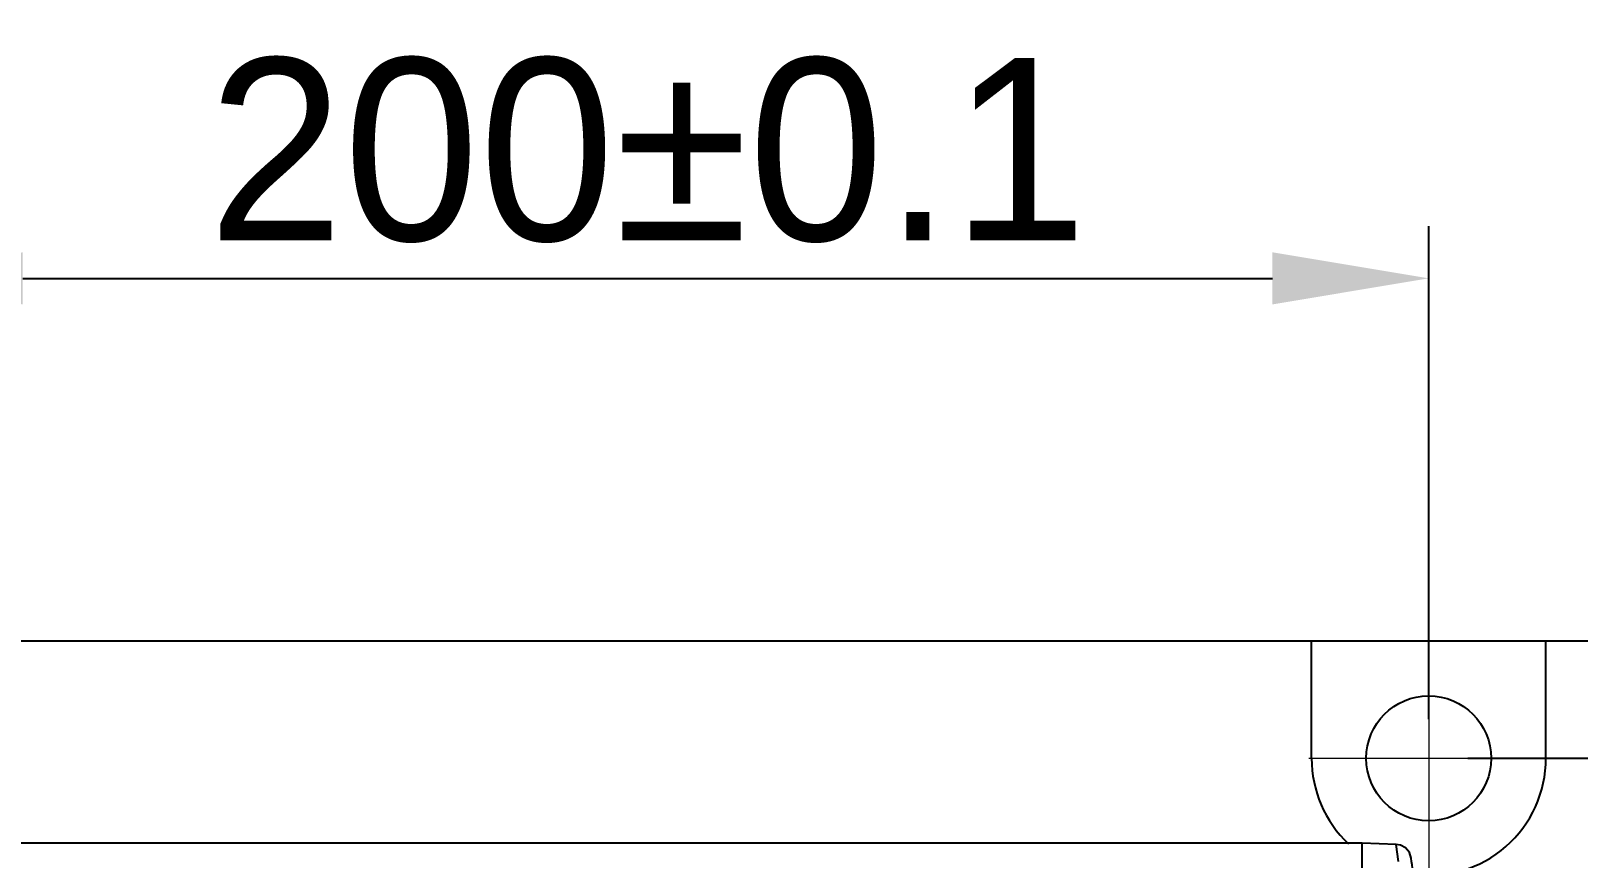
# Model space of a CAD drawing. Header units: millimetres. Extents: x 4086 to 8300, y 123 to 1549.
# Drawn here: x 6956.3 to 7015.7, y 695.6 to 727.3 of the extents above; entities that cross this region are included whole.
import ezdxf

# ---------------------------------------------------------------- set-up
doc = ezdxf.new("R2010")
doc.units = ezdxf.units.MM
doc.linetypes.add('CENTER2', pattern=[28.575, 19.05, -3.175, 3.175, -3.175])
doc.layers.add('中心线层', color=7, linetype='CENTER2', lineweight=0)
doc.layers.add('轮廓实线层', color=7, linetype='Continuous', lineweight=30)
doc.styles.add('思源黑', font='SourceHanSansCN-Normal.ttf')
doc.dimstyles.new('尺寸标注_3_10比例', dxfattribs={"dimtxt": 7, "dimasz": 6, "dimexe": 2, "dimexo": 1.5, "dimgap": 1, "dimtad": 1, "dimdec": 1, "dimlfac": 3.333333, "dimdsep": 46, "dimtxsty": '思源黑', "dimcen": 0.09, "dimadec": 0, "dimazin": 0, "dimtp": 0.01, "dimtm": 0.01, "dimtfac": 1, "dimtdec": 1, "dimtofl": 0, "dimtmove": 0, "dimatfit": 3, "dimfxl": 0, "dimtolj": 1, "dimarcsym": 0})

# ---------------------------------------------------------------- blocks, each defined once
blk = doc.blocks.new('*D2928')
at = {"layer": 'Defpoints', "color": 0}
for p in [(7009.948, 717.819), (6949.948, 699.393), (7009.948, 699.393)]:
    blk.add_point(p, dxfattribs=at)
at = {"layer": '轮廓实线层', "color": 0, "lineweight": -2}
for p, q in [((6949.948, 700.893), (6949.948, 719.819)), ((7009.948, 700.893), (7009.948, 719.819)), ((6955.948, 717.819), (7003.948, 717.819))]:
    blk.add_line(p, q, dxfattribs=at)
at = {"layer": '轮廓实线层', "color": 0}
for points in [[(6955.948, 718.819), (6955.948, 716.819), (6949.948, 717.819)], [(7003.948, 716.819), (7003.948, 718.819), (7009.948, 717.819)]]:
    blk.add_solid(points, dxfattribs=at)
at = {"layer": '轮廓实线层', "color": 0, "insert": (6979.948, 722.723), "char_height": 7, "attachment_point": 5, "style": '思源黑'}
blk.add_mtext('\\A1;200±0.1', dxfattribs=at)
blk = doc.blocks.new('*D2929')
at = {"layer": 'Defpoints', "color": 0}
for p in [(7009.948, 699.393), (7009.948, 639.393), (7081.886, 639.393)]:
    blk.add_point(p, dxfattribs=at)
at = {"layer": '轮廓实线层', "color": 0, "lineweight": -2}
for p, q in [((7011.448, 699.393), (7083.886, 699.393)), ((7081.886, 693.393), (7081.886, 645.393)), ((7011.448, 639.393), (7083.886, 639.393))]:
    blk.add_line(p, q, dxfattribs=at)
at = {"layer": '轮廓实线层', "color": 0}
for points in [[(7082.886, 693.393), (7080.886, 693.393), (7081.886, 699.393)], [(7080.886, 645.393), (7082.886, 645.393), (7081.886, 639.393)]]:
    blk.add_solid(points, dxfattribs=at)
at = {"layer": '轮廓实线层', "color": 0, "insert": (7076.982, 669.393), "char_height": 7, "attachment_point": 5, "rotation": 90, "style": '思源黑'}
blk.add_mtext('\\A1;200±0.1', dxfattribs=at)
blk = doc.blocks.new('*D2944')
at = {"layer": 'Defpoints', "color": 0}
for p in [(6949.948, 717.819), (6949.948, 703.893), (6943.348, 696.134)]:
    blk.add_point(p, dxfattribs=at)
at = {"layer": '轮廓实线层', "color": 0, "lineweight": -2}
for p, q in [((6943.348, 697.634), (6943.348, 719.819)), ((6949.948, 705.393), (6949.948, 719.819)), ((6937.348, 717.819), (6891.854, 717.819)), ((6955.948, 717.819), (6961.948, 717.819))]:
    blk.add_line(p, q, dxfattribs=at)
at = {"layer": '轮廓实线层', "color": 0}
for points in [[(6937.348, 716.819), (6937.348, 718.819), (6943.348, 717.819)], [(6955.948, 718.819), (6955.948, 716.819), (6949.948, 717.819)]]:
    blk.add_solid(points, dxfattribs=at)
at = {"layer": '轮廓实线层', "color": 0, "insert": (6911.601, 722.723), "char_height": 7, "attachment_point": 5, "style": '思源黑'}
blk.add_mtext('\\A1;22±0.05', dxfattribs=at)

msp = doc.modelspace()

# ---------------------------------------------------------------- linework, layer by layer
for p, q in [((7027.948, 703.893), (6948.448, 703.893)), ((7005.448, 699.393), (7005.448, 703.893)), ((7014.448, 699.393), (7014.448, 703.893)), ((7007.398, 696.134), (6835.541, 696.134)), ((7008.7, 696.088), (7007.398, 696.134)), ((7007.398, 682.131), (7007.398, 696.134)), ((7008.785, 695.428), (7008.699, 696.088))]:
    msp.add_line(p, q)
for points in [[(7009.059, 695.953), (7008.859, 696.061), (7008.699, 696.088)], [(7009.274, 695.565), (7009.204, 695.778), (7009.059, 695.953)]]:
    msp.add_lwpolyline(points)
msp.add_circle((7009.948, 699.393), 2.4)
for centre, radius, start, end in [((7009.948, 699.393), 4.5, 180, 226.75857), ((7009.948, 699.393), 4.5, 262.44066, 0), ((6787.608, 667.094), 223.487, 6.77961, 7.3189)]:
    msp.add_arc(centre, radius, start, end)
at = {"layer": '中心线层'}
for p, q in [((7009.948, 703.956), (7009.948, 694.83)), ((7005.341, 699.393), (7014.554, 699.393))]:
    msp.add_line(p, q, dxfattribs=at)

# ---------------------------------------------------------------- dimensions: what is measured, and where the dimension line sits
at = {"layer": '轮廓实线层'}
dim = msp.add_linear_dim(base=(6949.948, 717.819), p1=(6943.348, 696.134), p2=(6949.948, 703.893), text='<>±0.05', dimstyle='尺寸标注_3_10比例', dxfattribs=at)
dim.commit()
dim.dimension.update_dxf_attribs({"geometry": '*D2944', "text_midpoint": (6911.601, 717.819), "dimtype": 160})
dim = msp.add_linear_dim(base=(7009.948, 717.819), p1=(6949.948, 699.393), p2=(7009.948, 699.393), text='<>±0.1', dimstyle='尺寸标注_3_10比例', dxfattribs=at)
dim.commit()
dim.dimension.update_dxf_attribs({"geometry": '*D2928', "text_midpoint": (6979.948, 722.723)})
dim = msp.add_linear_dim(base=(7081.886, 639.393), p1=(7009.948, 699.393), p2=(7009.948, 639.393), angle=90, text='<>±0.1', dimstyle='尺寸标注_3_10比例', dxfattribs=at)
dim.commit()
dim.dimension.update_dxf_attribs({"geometry": '*D2929', "text_midpoint": (7081.886, 669.393), "dimtype": 160})

doc.saveas('drawing.dxf')
